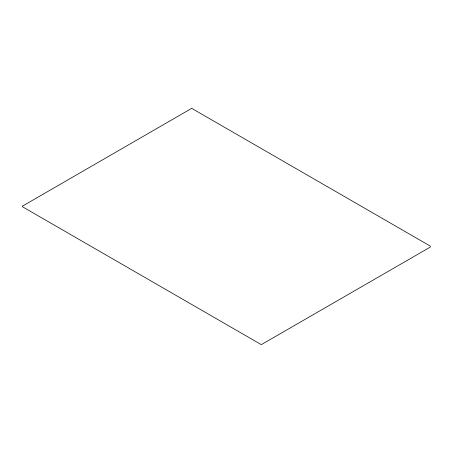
<?xml version="1.0" encoding="UTF-8"?>
<svg xmlns="http://www.w3.org/2000/svg" width="453" height="453" viewBox="0 0 453 453"><rect width="100%" height="100%" fill="white"/><g stroke="black" fill="none" stroke-linecap="round" stroke-linejoin="round"><path stroke-width="0.68" d="M22.673 206.007L22.65 206.862L261.302 344.648L430.35 247.055L430.152 246.019L191.698 108.352L22.673 206.007"/></g></svg>
